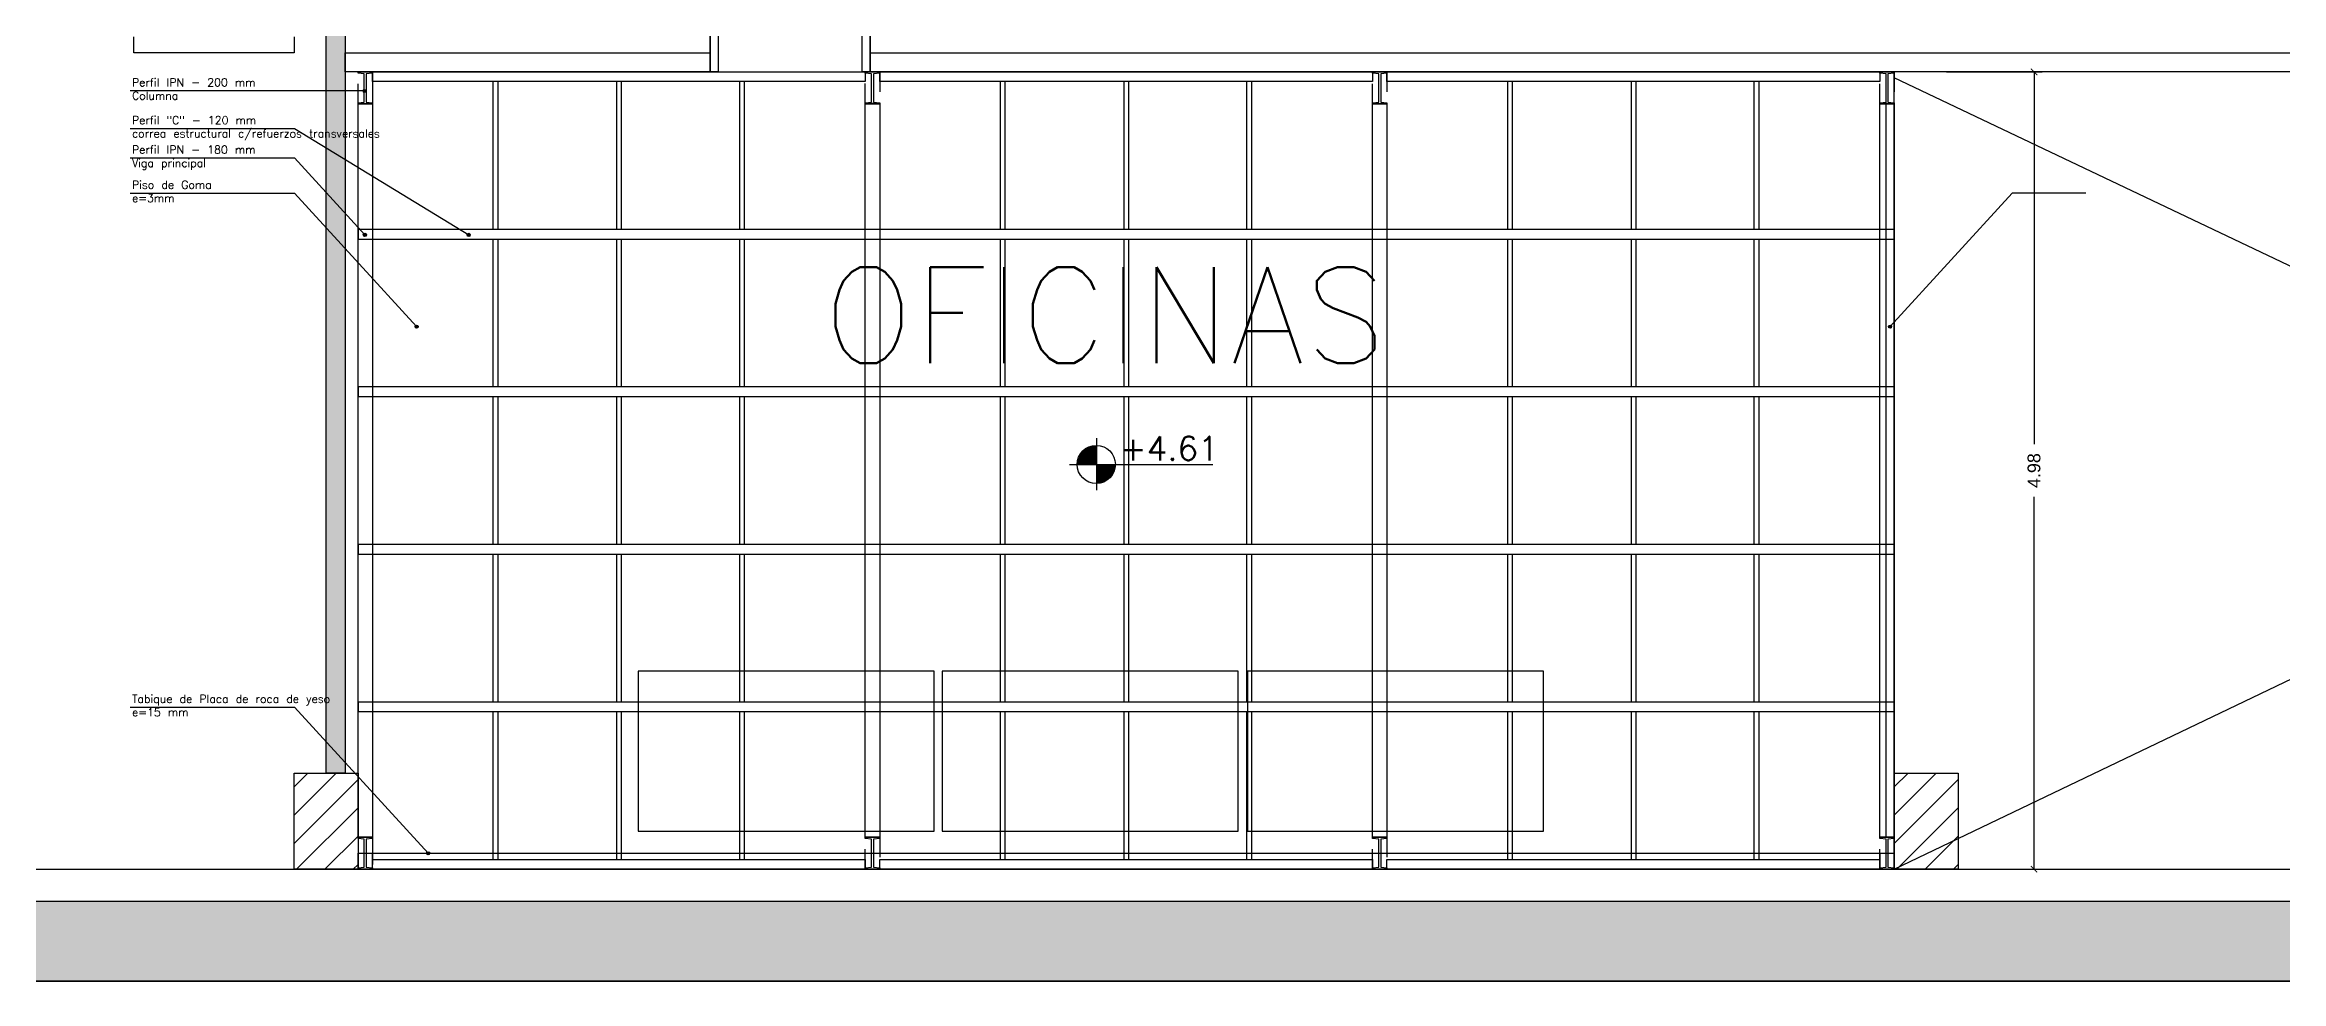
# Model space of a CAD drawing. Header units: millimetres. Extents: x 111.4 to 201.3, y 71.6 to 170.2.
# Drawn here: x 173.1 to 187.08, y 81.12 to 86.97 of the extents above; entities that cross this region are included whole.
import ezdxf

# ---------------------------------------------------------------- set-up
doc = ezdxf.new("R2010")
doc.units = ezdxf.units.MM
doc.linetypes.add('HIDDEN2', pattern=[0.1875, 0.125, -0.0625])
doc.layers.add('CIVIL-ARQ', color=8, linetype='Continuous')
doc.styles.get("Standard").update_dxf_attribs({"font": 'txt.shx'})
doc.styles.add('STYLE3', font='swissl.ttf')
doc.dimstyles.new('ESCALA_50', dxfattribs={"dimtxt": 0.08, "dimasz": 0.04, "dimexe": 0.05, "dimexo": 0.03, "dimgap": 0.045, "dimtad": 0, "dimzin": 0, "dimdsep": 46, "dimtxsty": 'STYLE3', "dimblk": 'ARCHTICK', "dimcen": 0.045, "dimclrd": 44, "dimclre": 252, "dimclrt": 2, "dimaunit": 1, "dimadec": 0, "dimazin": 0, "dimtfac": 1, "dimtix": 1, "dimtmove": 1, "dimatfit": 3, "dimfxl": 0.05, "dimtolj": 1, "dimtzin": 0, "dimarcsym": 0})

# ---------------------------------------------------------------- blocks, each defined once
blk = doc.blocks.new('_ARCHTICK')
at = {"color": 0, "linetype": 'ByBlock', "const_width": 0.15}
blk.add_lwpolyline([(-0.5, -0.5), (0.5, 0.5)], dxfattribs=at)
blk = doc.blocks.new('*D12')
at = {"layer": 'CIVIL-ARQ', "color": 252, "lineweight": -2}
for p, q in [((184.983232, 86.799852), (185.580326, 86.799852)), ((184.983232, 81.819852), (185.580326, 81.819852))]:
    blk.add_line(p, q, dxfattribs=at)
at = {"layer": 'CIVIL-ARQ', "color": 44, "lineweight": -2}
for p, q in [((185.530326, 86.799852), (185.530326, 84.474852)), ((185.530326, 81.819852), (185.530326, 84.144852))]:
    blk.add_line(p, q, dxfattribs=at)
at = {"layer": 'CIVIL-ARQ', "color": 44, "lineweight": -2, "xscale": 0.04, "yscale": 0.04, "zscale": 0.04}
for p, rotation in [((185.530326, 86.799852), 90), ((185.530326, 81.819852), 270)]:
    blk.add_blockref('_ARCHTICK', p, dxfattribs=dict(at, rotation=rotation))
at = {"layer": 'CIVIL-ARQ', "color": 2, "insert": (185.530326, 84.309852), "char_height": 0.08, "attachment_point": 5, "rotation": 90, "style": 'STYLE3'}
blk.add_mtext('\\A1;4.98', dxfattribs=at)
blk = doc.blocks.new('IPN_20')
for points in [[(0.045, 0.0075), (0.045, 0), (-0.045, 0), (-0.045, 0.0075), (-0.00565, 0.012), (-0.00565, 0.188), (-0.045, 0.1925), (-0.045, 0.2), (0.045, 0.2), (0.045, 0.1925), (0.00565, 0.188), (0.00565, 0.012), (0.045, 0.0075)], [(-0.00565, 0.2), (0.00565, 0.2)], [(0.00565, 0), (-0.00565, 0)]]:
    blk.add_lwpolyline(points)

msp = doc.modelspace()

# ---------------------------------------------------------------- hatches: boundary and pattern name
at = {"layer": 'CIVIL-ARQ'}
h = msp.add_hatch(color=256, dxfattribs=at)
h.paths.add_polyline_path([(174.856796, 83.109852), (174.976796, 83.109852), (174.976796, 91.819852), (174.856796, 91.819852)])
h.paths.add_polyline_path([(174.976796, 83.109852), (174.856796, 83.109852), (174.856796, 82.419852), (174.976796, 82.419852)])
h = msp.add_hatch(color=256, dxfattribs=at)
h.dxf.hatch_style = 1
edge = h.paths.add_edge_path()
edge.add_arc((175.098039, 86.681155), 0.009954, 0, 360)
h = msp.add_hatch(color=256, dxfattribs=at)
h.dxf.hatch_style = 1
edge = h.paths.add_edge_path()
edge.add_arc((175.099583, 85.782088), 0.009954, 0, 360)
h = msp.add_hatch(color=256, dxfattribs=at)
h.dxf.hatch_style = 1
edge = h.paths.add_edge_path()
edge.add_arc((175.748579, 85.782088), 0.009954, 0, 360)
h = msp.add_hatch(color=256, dxfattribs=at)
h.dxf.hatch_style = 1
edge = h.paths.add_edge_path()
edge.add_arc((175.423198, 85.208939), 0.009954, 0, 360)
h = msp.add_hatch(color=256, dxfattribs=at)
h.dxf.hatch_style = 1
edge = h.paths.add_edge_path()
edge.add_arc((184.630435, 85.208939), 0.009954, 0, 360)
h = msp.add_hatch(color=256, dxfattribs=at)
h.dxf.hatch_style = 1
h.paths.add_polyline_path([(179.670567, 84.467086, 0.410653053), (179.551846, 84.348485), (179.670567, 84.348485)])
h = msp.add_hatch(color=256, dxfattribs=at)
h.dxf.hatch_style = 1
h.paths.add_polyline_path([(179.670578, 84.22861, 0.410653053), (179.789299, 84.34721), (179.670578, 84.34721)])
h = msp.add_hatch(dxfattribs=at)
h.set_pattern_fill('ANSI31', color=256, style=0)
h.set_pattern_definition([(45, (161.47842, 47.23509), (-0.08838835, 0.08838835), [])])
h.paths.add_polyline_path([(174.656796, 81.819852), (174.656796, 82.419852), (175.056796, 82.419852), (175.056796, 81.819852)])
h = msp.add_hatch(dxfattribs=at)
h.set_pattern_fill('ANSI31', color=256, style=0)
h.set_pattern_definition([(45, (171.47842, 47.23509), (-0.08838835, 0.08838835), [])])
h.paths.add_polyline_path([(184.656796, 81.819852), (184.656796, 82.419852), (185.056796, 82.419852), (185.056796, 81.819852)])
h = msp.add_hatch(color=256, dxfattribs=at)
h.dxf.hatch_style = 1
edge = h.paths.add_edge_path()
edge.add_arc((175.495114, 81.918932), 0.009954, 0, 360)
h = msp.add_hatch(color=256, dxfattribs=at)
h.dxf.hatch_style = 1
h.paths.add_polyline_path([(153.506796, 81.619852), (187.356796, 81.619852), (187.356796, 81.119852), (153.506796, 81.119852)])

# ---------------------------------------------------------------- linework, layer by layer
for p, q in [((173.656796, 86.919852), (173.656796, 87.019852)), ((174.656796, 87.019852), (174.656796, 86.919852)), ((174.656796, 86.919852), (173.656796, 86.919852)), ((175.901796, 85.815965), (175.901796, 86.739993)), ((175.931796, 85.815965), (175.931796, 86.739993)), ((176.671796, 86.739993), (176.671796, 85.815965)), ((176.701796, 86.739993), (176.701796, 85.815965)), ((177.441796, 85.815965), (177.441796, 86.739993)), ((177.471796, 85.815965), (177.471796, 86.739993)), ((179.071796, 85.816106), (179.071796, 86.740135)), ((179.101796, 85.816106), (179.101796, 86.740135)), ((179.841796, 86.740135), (179.841796, 85.816106)), ((179.871796, 86.740135), (179.871796, 85.816106)), ((180.611796, 85.816106), (180.611796, 86.740135)), ((180.641796, 85.816106), (180.641796, 86.740135)), ((182.241796, 85.815965), (182.241796, 86.739993)), ((182.271796, 85.815965), (182.271796, 86.739993)), ((183.011796, 86.739993), (183.011796, 85.815965)), ((183.041796, 86.739993), (183.041796, 85.815965)), ((183.781796, 85.815965), (183.781796, 86.739993)), ((183.811796, 85.815965), (183.811796, 86.739993)), ((175.901796, 84.831937), (175.901796, 85.755965)), ((175.931796, 84.831937), (175.931796, 85.755965)), ((176.671796, 85.755965), (176.671796, 84.831937)), ((176.701796, 85.755965), (176.701796, 84.831937)), ((177.441796, 84.831937), (177.441796, 85.755965)), ((177.471796, 84.831937), (177.471796, 85.755965)), ((179.071796, 84.832078), (179.071796, 85.756106)), ((179.101796, 84.832078), (179.101796, 85.756106)), ((179.841796, 85.756106), (179.841796, 84.832078)), ((179.871796, 85.756106), (179.871796, 84.832078)), ((180.611796, 84.832078), (180.611796, 85.756106)), ((180.641796, 84.832078), (180.641796, 85.756106)), ((182.241796, 84.831937), (182.241796, 85.755965)), ((182.271796, 84.831937), (182.271796, 85.755965)), ((183.011796, 85.755965), (183.011796, 84.831937)), ((183.041796, 85.755965), (183.041796, 84.831937)), ((183.781796, 84.831937), (183.781796, 85.755965)), ((183.811796, 84.831937), (183.811796, 85.755965)), ((175.901796, 83.847908), (175.901796, 84.771937)), ((175.931796, 83.847908), (175.931796, 84.771937)), ((176.671796, 84.771937), (176.671796, 83.847908)), ((176.701796, 84.771937), (176.701796, 83.847908)), ((177.441796, 83.847908), (177.441796, 84.771937)), ((177.471796, 83.847908), (177.471796, 84.771937)), ((179.071796, 83.84805), (179.071796, 84.772078)), ((179.101796, 83.84805), (179.101796, 84.772078)), ((179.841796, 84.772078), (179.841796, 83.84805)), ((179.871796, 84.772078), (179.871796, 83.84805)), ((180.611796, 83.84805), (180.611796, 84.772078)), ((180.641796, 83.84805), (180.641796, 84.772078)), ((182.241796, 83.847908), (182.241796, 84.771937)), ((182.271796, 83.847908), (182.271796, 84.771937)), ((183.011796, 84.771937), (183.011796, 83.847908)), ((183.041796, 84.771937), (183.041796, 83.847908)), ((183.781796, 83.847908), (183.781796, 84.771937)), ((183.811796, 83.847908), (183.811796, 84.771937)), ((175.901796, 82.86388), (175.901796, 83.787908)), ((175.931796, 82.86388), (175.931796, 83.787908)), ((176.671796, 83.787908), (176.671796, 82.86388)), ((176.701796, 83.787908), (176.701796, 82.86388)), ((177.441796, 82.86388), (177.441796, 83.787908)), ((177.471796, 82.86388), (177.471796, 83.787908)), ((179.071796, 82.864022), (179.071796, 83.78805)), ((179.101796, 82.864022), (179.101796, 83.78805)), ((179.841796, 83.78805), (179.841796, 82.864022)), ((179.871796, 83.78805), (179.871796, 82.864022)), ((180.611796, 82.864022), (180.611796, 83.78805)), ((180.641796, 82.864022), (180.641796, 83.78805)), ((182.241796, 82.86388), (182.241796, 83.787908)), ((182.271796, 82.86388), (182.271796, 83.787908)), ((183.011796, 83.787908), (183.011796, 82.86388)), ((183.041796, 83.787908), (183.041796, 82.86388)), ((183.781796, 82.86388), (183.781796, 83.787908)), ((183.811796, 82.86388), (183.811796, 83.787908)), ((175.901796, 81.879852), (175.901796, 82.80388)), ((175.931796, 81.879852), (175.931796, 82.80388)), ((176.671796, 82.80388), (176.671796, 81.879852)), ((176.701796, 82.80388), (176.701796, 81.879852)), ((177.441796, 81.879852), (177.441796, 82.80388)), ((177.471796, 81.879852), (177.471796, 82.80388)), ((179.071796, 81.879993), (179.071796, 82.804021)), ((179.101796, 81.879993), (179.101796, 82.804021)), ((179.841796, 82.804021), (179.841796, 81.879993)), ((179.871796, 82.804021), (179.871796, 81.879993)), ((180.611796, 81.879993), (180.611796, 82.804021)), ((180.641796, 81.879993), (180.641796, 82.804021)), ((182.241796, 81.879852), (182.241796, 82.80388)), ((182.271796, 81.879852), (182.271796, 82.80388)), ((183.011796, 82.80388), (183.011796, 81.879852)), ((183.041796, 82.80388), (183.041796, 81.879852)), ((183.781796, 81.879852), (183.781796, 82.80388)), ((183.811796, 81.879852), (183.811796, 82.80388)), ((153.506796, 81.819852), (187.356796, 81.819852)), ((153.506796, 81.619852), (187.356796, 81.619852)), ((120.556796, 81.119852), (195.756796, 81.119852))]:
    msp.add_line(p, q, dxfattribs=at)
for points in [[(174.856796, 82.419852), (174.856796, 91.819852), (174.976796, 91.819852), (174.976796, 82.419852), (174.856796, 82.419852)], [(184.656796, 81.919852), (184.656796, 86.799852), (178.256726, 86.799852), (178.25676, 90.169852), (177.256832, 90.169852), (177.256726, 86.799852), (174.976796, 86.799852), (174.976796, 82.419852), (175.056796, 82.419852), (175.056796, 81.819852), (184.656796, 81.819852), (184.656796, 81.919852)], [(177.256726, 86.919852), (177.256726, 86.799852), (174.976796, 86.799852), (174.976796, 86.919852), (177.256726, 86.919852)], [(175.101796, 86.799852), (184.611796, 86.799993)], [(184.656796, 81.819852), (195.056796, 86.799852)], [(184.656796, 82.019852), (184.656796, 86.799852)], [(173.632202, 86.683529), (175.092098, 86.683529)], [(175.146796, 86.769993), (175.146796, 81.849852)], [(184.606796, 82.019852), (184.606796, 86.699852)], [(195.056796, 81.819852), (184.656796, 86.762352)], [(173.632202, 86.44729), (174.659458, 86.44729), (175.748579, 85.782088)], [(173.632202, 86.26309), (174.659458, 86.26309), (175.099583, 85.782088)], [(173.632202, 86.043611), (174.659458, 86.043611), (175.423198, 85.208939)], [(185.854109, 86.043611), (185.394175, 86.043611), (184.630435, 85.208939)], [(179.670578, 84.512169), (179.670578, 84.187347)], [(179.501861, 84.34721), (180.397749, 84.34721)], [(178.657249, 83.056844), (176.807249, 83.056844), (176.807249, 82.056844), (178.657249, 82.056844), (178.657249, 83.056844)], [(180.557249, 83.056844), (178.707249, 83.056844), (178.707249, 82.056844), (180.557249, 82.056844), (180.557249, 83.056844)], [(182.464503, 83.056844), (180.614503, 83.056844), (180.614503, 82.056844), (182.464503, 82.056844), (182.464503, 83.056844)], [(173.632202, 82.832199), (174.659458, 82.832199), (175.494273, 81.919852)], [(174.656796, 81.819852), (174.656796, 82.419852), (175.056796, 82.419852), (175.056796, 81.819852), (174.656796, 81.819852)], [(184.656796, 81.819852), (184.656796, 82.419852), (185.056796, 82.419852), (185.056796, 81.819852), (184.656796, 81.819852)], [(153.506796, 81.619852), (187.356796, 81.619852), (187.356796, 81.119852), (153.506796, 81.119852), (153.506796, 81.619852)]]:
    msp.add_lwpolyline(points, dxfattribs=at)
for points in [[(177.256832, 90.169852), (177.306832, 90.169852), (177.306832, 86.799852), (177.256832, 86.799852)], [(178.20676, 90.169852), (178.25676, 90.169852), (178.25676, 86.799852), (178.20676, 86.799852)], [(175.146796, 86.799993), (178.226796, 86.799993), (178.226796, 86.739993), (175.146796, 86.739993)], [(178.256726, 86.919852), (195.056796, 86.919852), (195.056796, 86.799852), (178.256726, 86.799852)], [(178.316796, 86.800135), (181.396796, 86.800135), (181.396796, 86.740135), (178.316796, 86.740135)], [(181.486796, 86.799993), (184.566796, 86.799993), (184.566796, 86.739993), (181.486796, 86.739993)], [(175.056796, 86.599852), (175.146796, 86.599852), (175.146796, 82.020128), (175.056796, 82.020128)], [(178.226796, 86.599863), (178.316796, 86.599863), (178.316796, 82.02014), (178.226796, 82.02014)], [(181.396796, 86.599852), (181.486796, 86.599852), (181.486796, 82.020128), (181.396796, 82.020128)], [(184.566796, 86.599852), (184.656796, 86.599852), (184.656796, 82.020128), (184.566796, 82.020128)], [(175.056796, 85.755965), (184.656796, 85.755965), (184.656796, 85.815965), (175.056796, 85.815965)], [(175.056796, 84.771937), (184.656796, 84.771937), (184.656796, 84.831937), (175.056796, 84.831937)], [(175.056796, 83.787908), (184.656796, 83.787908), (184.656796, 83.847908), (175.056796, 83.847908)], [(175.056796, 82.80388), (184.656796, 82.80388), (184.656796, 82.86388), (175.056796, 82.86388)], [(184.656796, 81.819852), (175.056796, 81.819852), (175.056796, 81.919852), (184.656796, 81.919852)], [(184.566796, 81.819993), (175.146796, 81.819993), (175.146796, 81.919993), (184.566796, 81.919993)], [(175.146796, 81.879852), (178.226796, 81.879852), (178.226796, 81.819852), (175.146796, 81.819852)], [(178.316796, 81.879993), (181.396796, 81.879993), (181.396796, 81.819993), (178.316796, 81.819993)], [(181.486796, 81.879852), (184.566796, 81.879852), (184.566796, 81.819852), (181.486796, 81.819852)]]:
    msp.add_lwpolyline(points, close=True, dxfattribs=at)
at = {"layer": 'CIVIL-ARQ', "linetype": 'HIDDEN2'}
for points in [[(175.146796, 86.599852), (175.056796, 86.599852), (175.056796, 86.799852), (175.146796, 86.799852)], [(178.316796, 86.603649), (178.226796, 86.603649), (178.226796, 86.799899), (178.316796, 86.799899)], [(181.486796, 86.599852), (181.396796, 86.599852), (181.396796, 86.799852), (181.486796, 86.799852)], [(184.656796, 86.599852), (184.566796, 86.599852), (184.566796, 86.799852), (184.656796, 86.799852)], [(178.316796, 81.819899), (178.226796, 81.819899), (178.226796, 82.019899), (178.316796, 82.019899)], [(181.486796, 81.819958), (181.396796, 81.819958), (181.396796, 82.019958), (181.486796, 82.019958)], [(184.656796, 81.819993), (184.566796, 81.819993), (184.566796, 82.019993), (184.656796, 82.019993)]]:
    msp.add_lwpolyline(points, close=True, dxfattribs=at)
at = {"layer": 'CIVIL-ARQ'}
for centre, radius in [((175.098039, 86.681155), 0.009954), ((175.099583, 85.782088), 0.009954), ((175.748579, 85.782088), 0.009954), ((175.423198, 85.208939), 0.009954), ((184.630435, 85.208939), 0.009954), ((179.669912, 84.347997), 0.119389), ((175.495114, 81.918932), 0.009954)]:
    msp.add_circle(centre, radius, dxfattribs=at)

# ---------------------------------------------------------------- block references
for p in [(175.101796, 86.599852), (178.271796, 86.599899), (181.441796, 86.599958), (184.611796, 86.599993), (175.101796, 81.819852), (178.271796, 81.819852), (181.441796, 81.819958), (184.611796, 81.819993)]:
    msp.add_blockref('IPN_20', p, dxfattribs=at)

# ---------------------------------------------------------------- texts
for s, height, p in [('OFICINAS', 0.6, (177.962661, 84.98088)), ('+4.61', 0.15, (179.817901, 84.373031))]:
    msp.add_text(s, height=height, dxfattribs=at).set_placement(p)
at = {"layer": 'CIVIL-ARQ', "char_height": 0.05, "attachment_point": 1}
for s, insert in [('Perfil IPN - 200 mm\\PColumna', (173.644267, 86.759952)), ('Perfil "C" - 120 mm\\Pcorrea estructural c/refuerzos transversales', (173.644267, 86.523714)), ('Perfil IPN - 180 mm\\PViga principal', (173.644267, 86.339514)), ('Piso de Goma\\Pe=3mm', (173.644267, 86.120035)), ('Tabique de Placa de roca de yeso\\Pe=15 mm', (173.644267, 82.908623))]:
    msp.add_mtext_dynamic_manual_height_columns(s, width=2.844434, gutter_width=12.5, heights=[0], dxfattribs=dict(at, insert=insert))

# ---------------------------------------------------------------- dimensions: what is measured, and where the dimension line sits
at = {"layer": 'CIVIL-ARQ'}
dim = msp.add_linear_dim(base=(185.530326, 81.819852), p1=(184.953232, 86.799852), p2=(184.953232, 81.819852), angle=90, dimstyle='ESCALA_50', dxfattribs=at)
dim.commit()
dim.dimension.update_dxf_attribs({"geometry": '*D12', "text_midpoint": (185.530326, 84.309852)})

doc.saveas('drawing.dxf')
